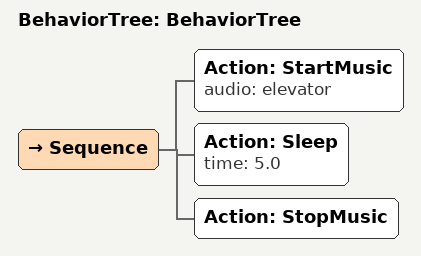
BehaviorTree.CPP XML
<?xml version="1.0"?>
<root main_tree_to_execute="BehaviorTree">
    <BehaviorTree ID="BehaviorTree">
        <Sequence>
            <Action ID="StartMusic" audio="elevator"/>
            <Action ID="Sleep" time="5.0" />
            <Action ID="StopMusic"/>
        </Sequence>
    </BehaviorTree>
</root>
